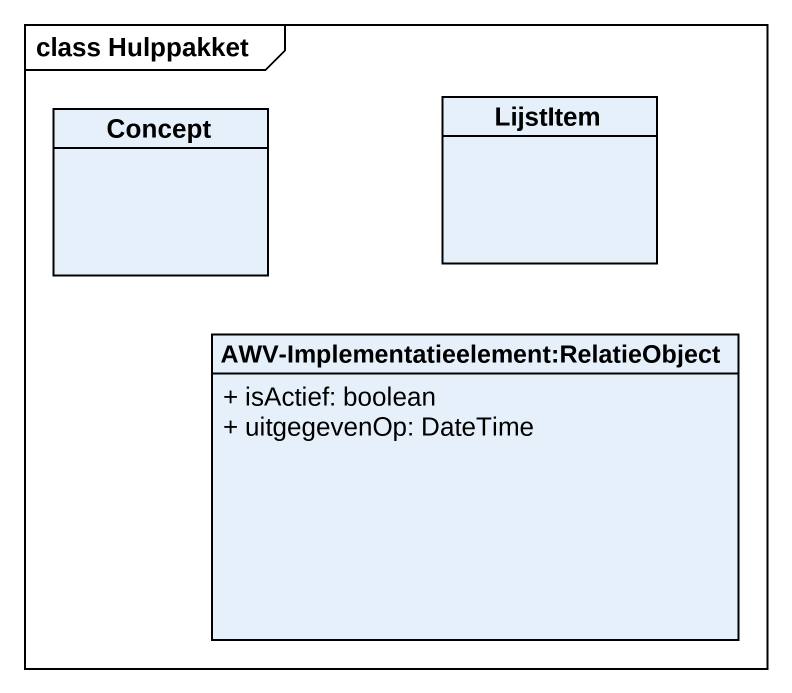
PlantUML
@startuml
mainframe class Hulppakket
hide circle
hide empty members
skinparam classAttributeIconSize 0
class Concept
class LijstItem
class "AWV-Implementatieelement:RelatieObject" as AWV_Implementatieelement {
  + isActief: boolean
  + uitgegevenOp: DateTime
}
@enduml
